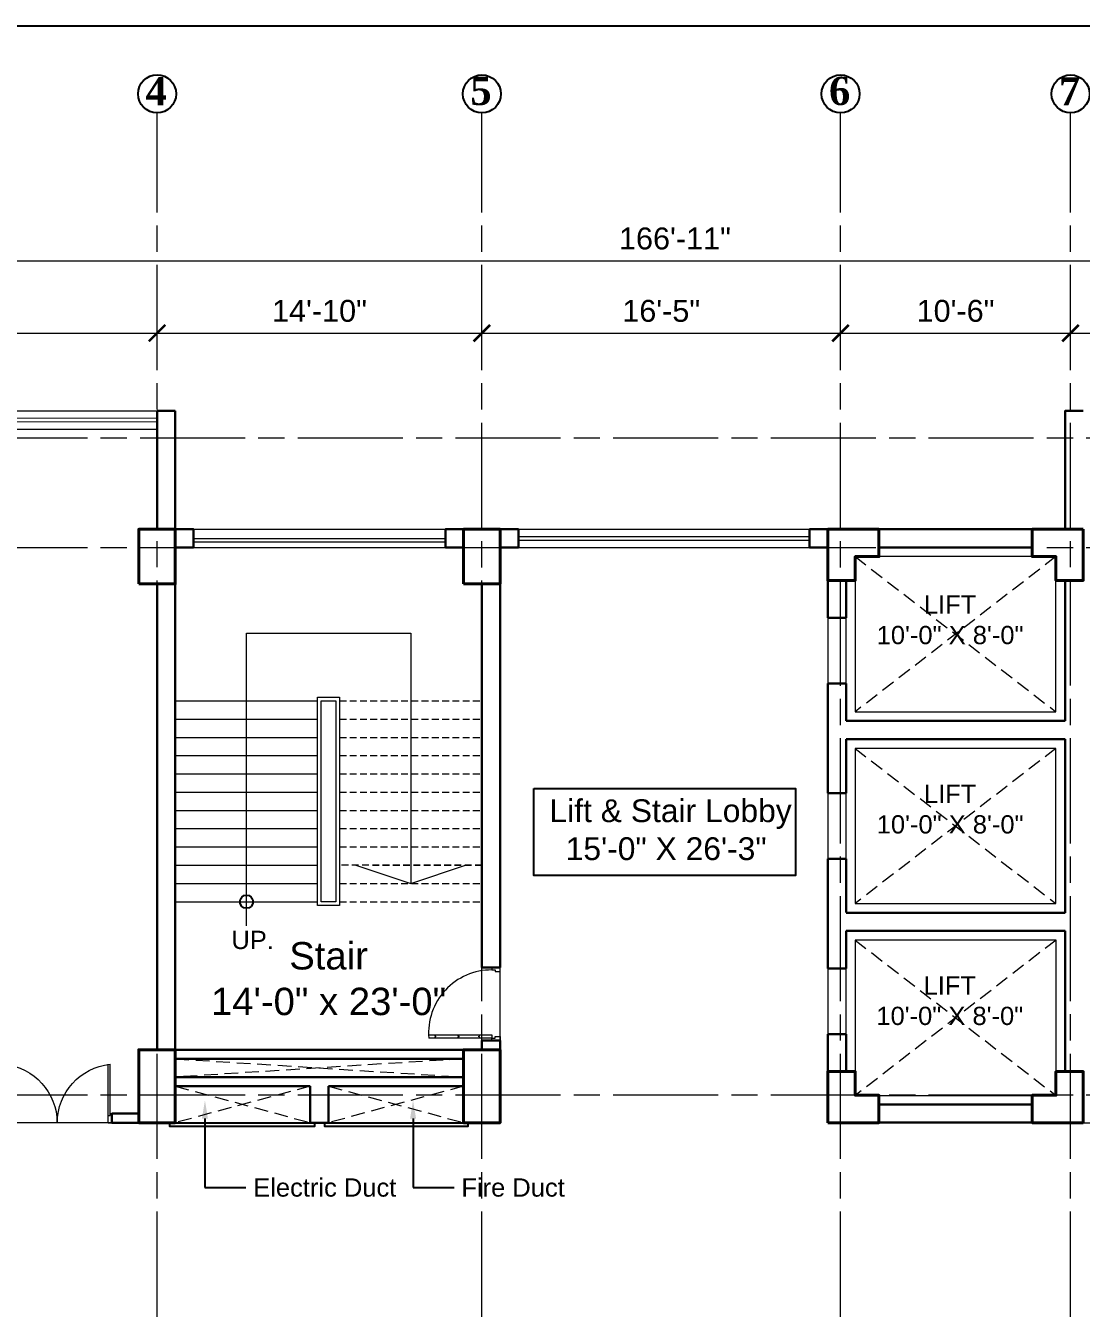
# Model space of a CAD drawing. Header units: inches. Extents: x -12 to 20935469, y -1604 to 24729220.
# Drawn here: x 20841043 to 20841622, y 24710768 to 24711474 of the extents above; entities that cross this region are included whole.
import ezdxf
from ezdxf import colors
from ezdxf.entities.mleader import LeaderData, LeaderLine
from ezdxf.math import Vec2, Vec3

# ---------------------------------------------------------------- set-up
doc = ezdxf.new("R2010")
doc.units = ezdxf.units.IN
doc.header["$LTSCALE"] = 0.03
doc.header["$MEASUREMENT"] = 0
doc.header["$PDMODE"] = 32
doc.header["$PDSIZE"] = 15
doc.linetypes.add('ACAD_ISO08W100', pattern=[36, 24, -3, 6, -3])
doc.linetypes.add('DASHED2', pattern=[0.375, 0.25, -0.125])
for name, color, linetype, lineweight in [('column', 1, 'Continuous', 40), ('Dim Line', 252, 'Continuous', 13), ('Door', 7, 'Continuous', 18), ('Dot', 253, 'Continuous', 0), ('Gas', 21, 'Continuous', 5), ('Grid Line', 252, 'Continuous', 18), ('Hatch', 253, 'Continuous', 15), ('Main Wall', 7, 'Continuous', 30), ('RAIL', 23, 'Continuous', 13), ('STAIR', 46, 'Continuous', 15), ('wind.', 150, 'Continuous', 20)]:
    doc.layers.add(name, color=color, linetype=linetype, lineweight=lineweight)
doc.layers.add('FUR', color=251, linetype='Continuous')
doc.layers.add('TEXT', color=7, linetype='Continuous')
doc.styles.add('2', font='swisscl.ttf')
doc.styles.add('RomanS', font='arial.ttf', dxfattribs={"height": 12})
doc.styles.get("Standard").update_dxf_attribs({"font": 'timesbd.ttf'})
doc.dimstyles.new('Aec_Arch_I', dxfattribs={"dimscale": 96, "dimtxt": 12, "dimasz": 0.09375, "dimexe": 0.125, "dimexo": 0.125, "dimgap": 0.0625, "dimtad": 1, "dimdec": 0, "dimzin": 3, "dimdsep": 46, "dimlunit": 4, "dimtxsty": 'RomanS', "dimblk1": 'ARCHTICK', "dimblk2": 'ARCHTICK', "dimsah": 1, "dimcen": 0.09375, "dimdle": 0.125, "dimadec": 0, "dimazin": 0, "dimtfac": 0.75, "dimtdec": 0, "dimtmove": 2, "dimatfit": 3, "dimldrblk": 'ARCHTICK', "dimfxl": 1, "dimfrac": 1, "dimtolj": 1, "dimtzin": 0, "dimarcsym": 0})

# ---------------------------------------------------------------- blocks, each defined once
blk = doc.blocks.new('_ArchTick')
at = {"color": 0, "linetype": 'ByBlock', "lineweight": 35, "const_width": 0.15}
blk.add_lwpolyline([(-0.5, -0.5), (0.5, 0.5)], dxfattribs=at)
blk = doc.blocks.new('*D8')
at = {"layer": 'Defpoints', "color": 0, "transparency": 16777216}
for p in [(20831396.27940053, 24724578.16655627), (20831666.2795913, 24724578.16655627), (20831666.2795913, 24724578.16655627)]:
    blk.add_point(p, dxfattribs=at)
at = {"layer": 'Dim Line', "color": 0, "lineweight": -2, "transparency": 16777216}
blk.add_line((20831384.27940053, 24724578.16655627), (20831678.2795913, 24724578.16655627), dxfattribs=at)
at = {"layer": 'Dim Line', "color": 0, "lineweight": -2, "transparency": 16777216, "xscale": 9, "yscale": 9, "zscale": 9, "rotation": 180}
blk.add_blockref('_ArchTick', (20831396.27940053, 24724578.16655627), dxfattribs=at)
at = {"layer": 'Dim Line', "color": 0, "lineweight": -2, "transparency": 16777216, "xscale": 9, "yscale": 9, "zscale": 9}
blk.add_blockref('_ArchTick', (20831666.2795913, 24724578.16655627), dxfattribs=at)
at = {"layer": 'Dim Line', "color": 0, "transparency": 16777216, "insert": (20831531.27949591, 24724590.29343212), "char_height": 12, "attachment_point": 5, "style": 'RomanS'}
blk.add_mtext('\\A1;22\'-6"', dxfattribs=at)
blk = doc.blocks.new('*D9')
at = {"layer": 'Defpoints', "color": 0, "transparency": 16777216}
for p in [(20831666.2795913, 24724578.16655627), (20831844.25000967, 24724578.16655627), (20831844.25000967, 24724578.16655627)]:
    blk.add_point(p, dxfattribs=at)
at = {"layer": 'Dim Line', "color": 0, "lineweight": -2, "transparency": 16777216}
blk.add_line((20831654.2795913, 24724578.16655627), (20831856.25000967, 24724578.16655627), dxfattribs=at)
at = {"layer": 'Dim Line', "color": 0, "lineweight": -2, "transparency": 16777216, "xscale": 9, "yscale": 9, "zscale": 9, "rotation": 180}
blk.add_blockref('_ArchTick', (20831666.2795913, 24724578.16655627), dxfattribs=at)
at = {"layer": 'Dim Line', "color": 0, "lineweight": -2, "transparency": 16777216, "xscale": 9, "yscale": 9, "zscale": 9}
blk.add_blockref('_ArchTick', (20831844.25000967, 24724578.16655627), dxfattribs=at)
at = {"layer": 'Dim Line', "color": 0, "transparency": 16777216, "insert": (20831755.26480048, 24724590.29343212), "char_height": 12, "attachment_point": 5, "style": 'RomanS'}
blk.add_mtext('\\A1;14\'-10"', dxfattribs=at)
blk = doc.blocks.new('*D21')
at = {"layer": 'Defpoints', "color": 0, "transparency": 16777216}
for p in [(20831844.25000967, 24724578.16655627), (20832040.77920983, 24724578.16655627), (20832040.77920983, 24724578.16655627)]:
    blk.add_point(p, dxfattribs=at)
at = {"layer": 'Dim Line', "color": 0, "lineweight": -2, "transparency": 16777216}
for p, q in [((20831832.25000967, 24724578.16655627), (20832052.77920983, 24724578.16655627)), ((20831844.25000967, 24724566.16655627), (20831844.25000967, 24724566.16655627)), ((20832040.77920983, 24724566.16655627), (20832040.77920983, 24724566.16655627))]:
    blk.add_line(p, q, dxfattribs=at)
at = {"layer": 'Dim Line', "color": 0, "lineweight": -2, "transparency": 16777216, "xscale": 9, "yscale": 9, "zscale": 9, "rotation": 180}
blk.add_blockref('_ArchTick', (20831844.25000967, 24724578.16655627), dxfattribs=at)
at = {"layer": 'Dim Line', "color": 0, "lineweight": -2, "transparency": 16777216, "xscale": 9, "yscale": 9, "zscale": 9}
blk.add_blockref('_ArchTick', (20832040.77920983, 24724578.16655627), dxfattribs=at)
at = {"layer": 'Dim Line', "color": 0, "transparency": 16777216, "insert": (20831942.51460975, 24724590.29343212), "char_height": 12, "attachment_point": 5, "style": 'RomanS'}
blk.add_mtext('\\A1;16\'-5"', dxfattribs=at)
blk = doc.blocks.new('*D22')
at = {"layer": 'Defpoints', "color": 0, "transparency": 16777216}
for p in [(20832040.77920983, 24724578.16655627), (20832166.78192559, 24724578.16655627), (20832166.78192559, 24724578.16655626)]:
    blk.add_point(p, dxfattribs=at)
at = {"layer": 'Dim Line', "color": 0, "lineweight": -2, "transparency": 16777216}
for p, q in [((20832028.77920983, 24724578.16655626), (20832178.78192559, 24724578.16655626)), ((20832040.77920983, 24724566.16655627), (20832040.77920983, 24724566.16655626)), ((20832166.78192559, 24724566.16655627), (20832166.78192559, 24724566.16655626))]:
    blk.add_line(p, q, dxfattribs=at)
at = {"layer": 'Dim Line', "color": 0, "lineweight": -2, "transparency": 16777216, "xscale": 9, "yscale": 9, "zscale": 9, "rotation": 180}
blk.add_blockref('_ArchTick', (20832040.77920983, 24724578.16655626), dxfattribs=at)
at = {"layer": 'Dim Line', "color": 0, "lineweight": -2, "transparency": 16777216, "xscale": 9, "yscale": 9, "zscale": 9}
blk.add_blockref('_ArchTick', (20832166.78192559, 24724578.16655626), dxfattribs=at)
at = {"layer": 'Dim Line', "color": 0, "transparency": 16777216, "insert": (20832103.78056771, 24724590.29343211), "char_height": 12, "attachment_point": 5, "style": 'RomanS'}
blk.add_mtext('\\A1;10\'-6"', dxfattribs=at)
blk = doc.blocks.new('*D23')
at = {"layer": 'Defpoints', "color": 0, "transparency": 16777216}
for p in [(20832166.78192559, 24724578.16655627), (20832473.78148643, 24724578.16655627), (20832473.78148643, 24724578.16655627)]:
    blk.add_point(p, dxfattribs=at)
at = {"layer": 'Dim Line', "color": 0, "lineweight": -2, "transparency": 16777216}
for p, q in [((20832154.78192559, 24724578.16655627), (20832485.78148643, 24724578.16655627)), ((20832166.78192559, 24724566.16655627), (20832166.78192559, 24724566.16655627)), ((20832473.78148643, 24724566.16655627), (20832473.78148643, 24724566.16655627))]:
    blk.add_line(p, q, dxfattribs=at)
at = {"layer": 'Dim Line', "color": 0, "lineweight": -2, "transparency": 16777216, "xscale": 9, "yscale": 9, "zscale": 9, "rotation": 180}
blk.add_blockref('_ArchTick', (20832166.78192559, 24724578.16655627), dxfattribs=at)
at = {"layer": 'Dim Line', "color": 0, "lineweight": -2, "transparency": 16777216, "xscale": 9, "yscale": 9, "zscale": 9}
blk.add_blockref('_ArchTick', (20832473.78148643, 24724578.16655627), dxfattribs=at)
at = {"layer": 'Dim Line', "color": 0, "transparency": 16777216, "insert": (20832320.28170601, 24724590.29343212), "char_height": 12, "attachment_point": 5, "style": 'RomanS'}
blk.add_mtext('\\A1;25\'-7"', dxfattribs=at)
blk = doc.blocks.new('*D13')
at = {"layer": 'Defpoints', "color": 0, "transparency": 16777216}
for p in [(20832951.75234396, 24724617.81282169), (20830948.30879143, 24724610.74819624), (20832951.75234396, 24724610.74819624)]:
    blk.add_point(p, dxfattribs=at)
at = {"layer": 'Dim Line', "color": 0, "lineweight": -2, "transparency": 16777216}
for p, q in [((20830948.30879143, 24724622.74819624), (20830948.30879143, 24724629.81282169)), ((20832951.75234396, 24724622.74819624), (20832951.75234396, 24724629.81282169)), ((20830936.30879143, 24724617.81282169), (20832963.75234396, 24724617.81282169))]:
    blk.add_line(p, q, dxfattribs=at)
at = {"layer": 'Dim Line', "color": 0, "lineweight": -2, "transparency": 16777216, "xscale": 9, "yscale": 9, "zscale": 9, "rotation": 180}
blk.add_blockref('_ArchTick', (20830948.30879143, 24724617.81282169), dxfattribs=at)
at = {"layer": 'Dim Line', "color": 0, "lineweight": -2, "transparency": 16777216, "xscale": 9, "yscale": 9, "zscale": 9}
blk.add_blockref('_ArchTick', (20832951.75234396, 24724617.81282169), dxfattribs=at)
at = {"layer": 'Dim Line', "color": 0, "transparency": 16777216, "insert": (20831950.03056769, 24724629.93969755), "char_height": 12, "attachment_point": 5, "style": 'RomanS'}
blk.add_mtext('\\A1;166\'-11"', dxfattribs=at)
blk = doc.blocks.new('A$C36295410')
at = {"layer": 'Door'}
for p, q in [((0.9999989662828739, 3.999999464715074), (0.9999989662828739, 31.99999946471507)), ((1.999998966282874, -5.352849257178605e-07), (1.999998966282874, 31.98213662398211)), ((57.99999896628287, -5.352849257178605e-07), (57.99999896628287, 31.98213662398211)), ((58.99999896628287, 3.999999464715074), (58.99999896628287, 31.99999946471507)), ((0.9999989662828739, 4.999999464715074), (-1.033717126119882e-06, 4.999999464715074)), ((1.999998966282874, 3.999999464715074), (0.9999989662824191, 3.999999464715074)), ((57.99999896628287, 3.999999464715074), (58.99999896628287, 3.999999464715074)), ((58.99999896628287, 4.999999464715074), (59.99999896628287, 4.999999464715074)), ((1.999998966282874, -5.352849257178605e-07), (-1.033717126119882e-06, -5.352849257178605e-07)), ((57.99999896628287, -5.352849257178605e-07), (59.99999896628287, -5.352849257178605e-07))]:
    blk.add_line(p, q, dxfattribs=at)
for centre, radius, start, end in [((-2.525154211056361, -0.3352956022481521), 32.52688137512273, 0.590629401232551, 83.77825723032326), ((62.52515214360983, -0.3352956022372382), 32.52688137511065, 96.22174276965781, 179.4093705987648)]:
    blk.add_arc(centre, radius, start, end, dxfattribs=at)
blk = doc.blocks.new('Door_45')
at = {"layer": 'Door'}
for p, q in [((1.499446089358273, 4.966720660065755), (1.499446089358273, 43.96672066006575)), ((1.499446089358273, 40.02726910408236), (2.249446089358273, 40.02726910408236)), ((2.249446089358273, 40.02726910408236), (2.249446089358273, 39.52726910408236)), ((2.749446089591103, 39.52726910408236), (2.749446089591103, 40.02726910408236)), ((2.749446089591103, 40.02726910408236), (3.499446089358273, 40.02726910408236)), ((3.499446089358273, 44.03189280286006), (3.499446089358273, 4.966720660065755)), ((2.249446089358273, 39.52726910408236), (2.749446089591103, 39.52726910408236)), ((1.499446089358273, 25.76575365659081), (2.249446089358273, 25.76575365659081)), ((2.249446089358273, 25.76575365659081), (2.249446089358273, 25.26575365659081)), ((2.249446089358273, 25.26575365659081), (2.749446089591103, 25.26575365659081)), ((2.749446089591103, 25.76575365659081), (3.499446089358273, 25.76575365659081)), ((2.749446089591103, 25.26575365659081), (2.749446089591103, 25.76575365659081)), ((1.499446089358273, 12.56961937076411), (2.249446089358273, 12.56961937076411)), ((2.249446089358273, 12.56961937076411), (2.249446089358273, 13.06961937076411)), ((2.249446089358273, 13.06961937076411), (2.749446089591103, 13.06961937076411)), ((2.749446089591103, 13.06961937076411), (2.749446089591103, 12.56961937076411)), ((2.749446089591103, 12.56961937076411), (3.499446089358273, 12.56961937076411)), ((-0.0005539106417273842, -0.03327933993424503), (-0.0005539106417273842, 4.966720660065755)), ((-0.0005539106417273842, 4.966720660065755), (1.499446089358273, 4.966720660065755)), ((3.499446089358273, 4.966720660065755), (1.499446089358273, 4.966720660065755)), ((1.499446089358273, 4.966720660065755), (1.499446089358273, 2.966720660065755)), ((1.499446089358273, 2.966720660065755), (2.499446089358273, 2.966720660065755)), ((2.499446089358273, 2.966720660065755), (2.499446089358273, -0.03327933993424503)), ((42.5, 3), (42.5, -0.03327933993424503)), ((43.5, 3), (42.5, 3)), ((45.00000000023283, 5), (43.5, 5)), ((43.5, 5), (43.5, 3)), ((45.00000000023283, -0.03327933993424503), (45.00000000023283, 5)), ((2.499446089358273, -0.03327933993424503), (-0.0005539106417273842, -0.03327933993424503)), ((42.5, -0.03327933993424503), (45.00000000023283, -0.03327933993424503))]:
    blk.add_line(p, q, dxfattribs=at)
blk.add_arc((4.660651951731928, 5.255392092920653), 38.84018771759182, 359.6232511897165, 94.66847186469465, dxfattribs=at)
blk = doc.blocks.new('fff')
at = {"layer": 'Grid Line', "color": 252, "linetype": 'ACAD_ISO08W100', "lineweight": 9, "ltscale": 80, "true_color": 0x939598}
for p, q in [((20831666.2795913, 24723521.12176201), (20831666.2795913, 24724698.80145396)), ((20831844.25000966, 24723521.10155122), (20831844.25000967, 24724698.78124316)), ((20832040.77920982, 24723521.10155122), (20832040.77920983, 24724698.78124316)), ((20832166.78192559, 24723521.10975568), (20832166.78192559, 24724698.78944763)), ((20833096.94929376, 24724520.60832043), (20830726.1474328, 24724520.60832043)), ((20833096.94929376, 24724460.61652489), (20830726.1474328, 24724460.61652489)), ((20833096.94929376, 24724160.74613542), (20830726.1474328, 24724160.74613542))]:
    blk.add_line(p, q, dxfattribs=at)
at = {"layer": 'Dim Line'}
for base, p1, p2, picture, middle in [((20832951.75234396, 24724617.81282169), (20830948.30879143, 24724610.74819624), (20832951.75234396, 24724610.74819624), '*D13', (20831950.03056769, 24724629.93969755)), ((20831666.2795913, 24724578.16655627), (20831396.27940053, 24724578.16655627), (20831666.2795913, 24724578.16655627), '*D8', (20831531.27949591, 24724590.29343212)), ((20831844.25000967, 24724578.16655627), (20831666.2795913, 24724578.16655627), (20831844.25000967, 24724578.16655627), '*D9', (20831755.26480048, 24724590.29343212)), ((20832040.77920983, 24724578.16655627), (20831844.25000967, 24724578.16655627), (20832040.77920983, 24724578.16655627), '*D21', (20831942.51460975, 24724590.29343212)), ((20832166.78192559, 24724578.16655626), (20832040.77920983, 24724578.16655627), (20832166.78192559, 24724578.16655627), '*D22', (20832103.78056771, 24724590.29343211)), ((20832473.78148643, 24724578.16655627), (20832166.78192559, 24724578.16655627), (20832473.78148643, 24724578.16655627), '*D23', (20832320.28170601, 24724590.29343212))]:
    dim = blk.add_linear_dim(base=base, p1=p1, p2=p2, dimstyle='Aec_Arch_I', dxfattribs=at)
    dim.commit()
    dim.dimension.update_dxf_attribs({"geometry": picture, "text_midpoint": middle})

msp = doc.modelspace()

# ---------------------------------------------------------------- linework, layer by layer
for points in [[(20841321.52078094, 24711056.06960138), (20841464.85875916, 24711056.06960138), (20841464.85875916, 24711008.46375977), (20841321.52078094, 24711008.46375977)], [(20841122.0428554, 24710873.0045931), (20841201.33310296, 24710873.0045931), (20841201.33310296, 24710871.00457268), (20841122.0428554, 24710871.00457268)], [(20841207.11109815, 24710873.0045931), (20841285.34240658, 24710873.0045931), (20841285.34240658, 24710871.00457268), (20841207.11109815, 24710871.00457268)]]:
    msp.add_lwpolyline(points, close=True)
msp.add_circle((20841164.10490313, 24710994.04585033), 3.60517880693078)
at = {"layer": 'column', "lineweight": 40, "ltscale": 20}
for points in [[(20841105.11931248, 24711168.05785696), (20841125.11931248, 24711168.05785696), (20841125.11931248, 24711198.05785695), (20841105.11931248, 24711198.05785695)], [(20841283.0901124, 24711168.04585034), (20841303.0901124, 24711168.04585034), (20841303.0901124, 24711198.04585034), (20841283.0901124, 24711198.04585034)], [(20841105.11931249, 24710873.0045931), (20841125.11931249, 24710873.0045931), (20841125.11990904, 24710913.00459308), (20841105.11990904, 24710913.00459308)], [(20841283.09022322, 24710873.0045739), (20841303.09022322, 24710873.0045739), (20841303.09013767, 24710913.00457389), (20841283.09013767, 24710913.00457389)]]:
    msp.add_lwpolyline(points, close=True, dxfattribs=at)
for points in [[(20841482.64014072, 24711198.04585035), (20841510.64014068, 24711198.04585034), (20841510.64014067, 24711183.04585034), (20841497.64014067, 24711183.04585034), (20841497.64014066, 24711170.04585034), (20841482.64014072, 24711170.04585034), (20841482.64014072, 24711198.04585034)], [(20841622.64014067, 24711198.04585035), (20841594.64014072, 24711198.04585034), (20841594.64014072, 24711183.04585034), (20841607.64014073, 24711183.04585034), (20841607.64014073, 24711170.04585034), (20841622.64014068, 24711170.04585034), (20841622.64014067, 24711198.04585034)], [(20841482.64014066, 24710873.0045739), (20841510.64014062, 24710873.0045739), (20841510.64014061, 24710888.0045739), (20841497.6401406, 24710888.0045739), (20841497.6401406, 24710901.00457391), (20841482.64014065, 24710901.0045739), (20841482.64014066, 24710873.0045739)], [(20841622.64014066, 24710873.0045739), (20841594.64014071, 24710873.0045739), (20841594.64014072, 24710888.0045739), (20841607.64014072, 24710888.0045739), (20841607.64014072, 24710901.00457391), (20841622.64014067, 24710901.0045739), (20841622.64014066, 24710873.0045739)]]:
    msp.add_lwpolyline(points, dxfattribs=at)
at = {"layer": 'Defpoints'}
msp.add_lwpolyline([(20840142.61561531, 24711473.75343435), (20842581.4822092, 24711473.75343435), (20842581.4822092, 24710015.22406803), (20840142.61561531, 24710015.22406803)], close=True, dxfattribs=at)
at = {"layer": 'Dot', "linetype": 'DASHED2', "lineweight": 0, "ltscale": 1000}
for p, q in [((20841125.11990904, 24710908.00459308), (20841283.09016975, 24710898.00459308)), ((20841283.09014836, 24710908.00459308), (20841125.11990904, 24710898.00459308)), ((20841199.10536441, 24710893.00459308), (20841125.11931249, 24710873.0045931)), ((20841125.11990904, 24710893.00459308), (20841199.10536441, 24710873.0045931)), ((20841209.10536441, 24710893.00459308), (20841283.09022322, 24710873.0045739)), ((20841283.09018045, 24710893.00457389), (20841209.10536441, 24710873.0045931))]:
    msp.add_line(p, q, dxfattribs=at)
for points in [[(20841497.58325112, 24711183.03384371), (20841607.64014747, 24711098.0346299), (20841607.64014747, 24711183.03384371), (20841497.58325112, 24711098.0346299)], [(20841497.5832511, 24711078.03462991), (20841607.64014745, 24710993.0354161), (20841607.64014745, 24711078.03462991), (20841497.5832511, 24710993.0354161)], [(20841497.64072093, 24710973.03379042), (20841607.69719141, 24710887.86295675), (20841607.69719141, 24710973.03704179), (20841497.64356161, 24710887.86295675)]]:
    msp.add_lwpolyline(points, dxfattribs=at)
at = {"layer": 'Gas', "color": 0, "lineweight": 5}
for points in [[(20841497.58325112, 24711098.0346299), (20841607.64014747, 24711098.0346299), (20841607.64014747, 24711183.03384371), (20841497.58325112, 24711183.03384371)], [(20841215.09011231, 24710992.04585033), (20841203.09011231, 24710992.04585033), (20841203.09011231, 24711106.04585033), (20841215.09011231, 24711106.04585033)], [(20841213.09011231, 24710994.04585033), (20841205.09011231, 24710994.04585033), (20841205.09011231, 24711104.04585033), (20841213.09011231, 24711104.04585033)], [(20841497.5832511, 24710993.0354161), (20841607.64014745, 24710993.0354161), (20841607.64014745, 24711078.03462991), (20841497.5832511, 24711078.03462991)], [(20841497.64356161, 24710887.86295675), (20841607.70045796, 24710887.86295675), (20841607.69719141, 24710973.03704179), (20841497.64029516, 24710973.03379041)]]:
    msp.add_lwpolyline(points, close=True, dxfattribs=at)
at = {"layer": 'Gas', "color": 0, "lineweight": 35}
msp.add_lwpolyline([(20841482.64014744, 24710873.01724208), (20841482.64014744, 24710873.01577202)], dxfattribs=at)
at = {"layer": 'Hatch', "lineweight": 0}
msp.add_lwpolyline([(20840481.14104126, 24710873.16175239), (20841303.09022288, 24710873.1635102), (20841303.09022288, 24711188.04585007), (20841482.64014072, 24711187.87496309), (20841482.64014744, 24710873.01724208), (20842316.64196941, 24710872.9789046), (20842316.64196941, 24710753.0017972), (20842212.64237089, 24710752.99607684), (20841937.64286323, 24710752.99607684), (20841622.64014745, 24710752.85510959), (20841622.64014745, 24710611.85411261), (20841303.09022322, 24710611.85411261), (20841303.09022322, 24710752.99607711), (20840481.14104126, 24710752.82172609)], close=True, dxfattribs=at)
at = {"layer": 'Main Wall', "lineweight": 30}
for p, q in [((20841115.11931248, 24711262.87496302), (20841125.11931248, 24711262.87496295)), ((20841115.11931248, 24711198.05785695), (20841115.11931248, 24711262.87496301)), ((20841125.11931248, 24711198.04585034), (20841125.11931248, 24711262.87496295)), ((20841115.11931248, 24711216.89040634), (20841115.13233682, 24711216.89040764)), ((20841115.11931248, 24711210.89040631), (20841115.13293632, 24711210.89040767)), ((20841510.64014746, 24711198.03384372), (20841612.64014745, 24711198.03384373)), ((20841125.11990904, 24710913.00459308), (20841125.11931249, 24711188.04585034)), ((20841510.64014745, 24711188.03384381), (20841594.64014072, 24711188.03384375)), ((20841115.11931248, 24710913.00459308), (20841115.11931248, 24711168.05785696)), ((20841293.08986073, 24711168.04585034), (20841293.090179, 24710958.00506626)), ((20841303.0901124, 24711168.04585034), (20841303.08974819, 24710958.00506626)), ((20841482.64014071, 24711149.54624342), (20841492.64014072, 24711149.54624342)), ((20841482.64014071, 24711113.54624342), (20841492.64014071, 24711113.54624342)), ((20841492.64014748, 24711093.0346299), (20841612.64014745, 24711093.03462991)), ((20841492.64014748, 24711083.0346299), (20841612.64014745, 24711083.03462991)), ((20841482.6401407, 24711053.5470296), (20841492.64014069, 24711053.5470296)), ((20841492.64014069, 24711017.5470296), (20841482.6401407, 24711017.5470296)), ((20841492.64014746, 24710988.0354161), (20841612.64014745, 24710988.0354161)), ((20841492.64014746, 24710978.0354161), (20841612.64014745, 24710978.0354161)), ((20841303.08974819, 24710958.00506626), (20841293.090179, 24710958.00506626)), ((20841492.64014068, 24710957.5259983), (20841482.64014069, 24710957.5259983)), ((20841293.09021638, 24710918.00457389), (20841293.09022322, 24710913.00457389)), ((20841303.08973085, 24710918.00457389), (20841293.09021638, 24710918.00457389)), ((20841303.08973085, 24710918.00457389), (20841303.08973085, 24710913.00457389)), ((20841492.64014067, 24710921.5259983), (20841482.64014069, 24710921.5259983)), ((20841283.09081977, 24710913.00459308), (20841125.11990904, 24710913.00459308)), ((20841283.09081977, 24710908.00459308), (20841125.11990904, 24710908.00459308)), ((20841283.09081977, 24710898.00459308), (20841125.11990904, 24710898.00459308)), ((20841199.10536441, 24710893.00459308), (20841125.11990904, 24710893.00459308)), ((20841199.10536441, 24710893.00459308), (20841199.10536441, 24710873.0045931)), ((20841283.09081977, 24710893.00459308), (20841209.10536441, 24710893.00459308)), ((20841209.10536441, 24710893.00459308), (20841209.10536441, 24710873.0045931)), ((20841090.4063466, 24710873.02776978), (20841090.40634764, 24710878.02776924)), ((20841090.40634764, 24710878.02776924), (20841105.1401474, 24710878.02777944)), ((20841090.40634764, 24710873.02776924), (20841105.11931285, 24710873.02868759)), ((20841199.10536441, 24710873.0045931), (20841209.10536441, 24710873.0045931)), ((20841482.64014744, 24710873.0080886), (20841594.64014745, 24710873.03546728)), ((20841510.64272024, 24710873.03546728), (20841594.64014745, 24710873.03546728))]:
    msp.add_line(p, q, dxfattribs=at)
for points in [[(20841612.64014745, 24711198.04585006), (20841612.64014745, 24711262.87496309), (20841622.64014745, 24711262.87496309)], [(20841125.11673629, 24711198.04585007), (20841135.11673629, 24711198.04585007), (20841135.11673629, 24711188.04585007), (20841125.11673629, 24711188.0475676)], [(20841283.0875362, 24711198.04585007), (20841273.0875362, 24711198.04585007), (20841273.0875362, 24711188.04585007), (20841283.0875362, 24711188.04585007)], [(20841303.0875362, 24711198.04585007), (20841313.0875362, 24711198.04585007), (20841313.0875362, 24711188.04585007), (20841303.0875362, 24711188.04585007)], [(20841482.6167364, 24711198.04585007), (20841472.6167364, 24711198.04585007), (20841472.6167364, 24711188.04585008), (20841482.61673639, 24711188.04585008)], [(20841482.64014072, 24711170.04585033), (20841482.64014071, 24711149.54624342)], [(20841492.64014073, 24711170.04585033), (20841492.64014072, 24711149.54624342)], [(20841612.64014745, 24711093.03462991), (20841612.64014745, 24711170.04585034)], [(20841482.64014071, 24711113.54624342), (20841482.6401407, 24711053.5470296)], [(20841492.64014071, 24711113.54624342), (20841492.6401407, 24711093.0466365)], [(20841492.6401407, 24711083.0466365), (20841492.64014069, 24711053.5470296)], [(20841612.64014745, 24710988.0354161), (20841612.64014745, 24711083.03462991)], [(20841482.6401407, 24711017.5470296), (20841482.64014069, 24710957.5259983)], [(20841492.64014069, 24711017.5470296), (20841492.64014068, 24710988.0474227)], [(20841492.64014068, 24710978.0474227), (20841492.64014068, 24710957.5259983)], [(20841612.64014745, 24710901.00457391), (20841612.64014745, 24710978.0354161)], [(20841482.64014069, 24710921.5259983), (20841482.64014069, 24710901.00457385), (20841482.64014069, 24710901.00457385)], [(20841492.64014067, 24710921.5259983), (20841492.64014067, 24710901.0045739)], [(20841510.64014061, 24710883.03568773), (20841594.64014071, 24710883.03671684)]]:
    msp.add_lwpolyline(points, dxfattribs=at)
at = {"layer": 'Main Wall', "lineweight": 13}
for points in [[(20841482.64014069, 24711113.54624342), (20841492.64014068, 24711113.54624342), (20841492.64014068, 24711149.54624342), (20841482.64014069, 24711149.54624342)], [(20841482.6401407, 24711017.5470296), (20841492.64014069, 24711017.5470296), (20841492.64014069, 24711053.5470296), (20841482.6401407, 24711053.5470296)], [(20841482.64014069, 24710921.5259983), (20841492.64014068, 24710921.5259983), (20841492.64014068, 24710957.5259983), (20841482.64014069, 24710957.5259983)]]:
    msp.add_lwpolyline(points, close=True, dxfattribs=at)
at = {"layer": 'RAIL', "lineweight": 9}
for p, q in [((20841164.10490313, 24710980.88343208), (20841164.10490313, 24711141.04585033)), ((20841164.10490313, 24711141.04585033), (20841254.09011231, 24711141.04585033)), ((20841254.09011231, 24711141.04585033), (20841254.09011231, 24711004.04585033)), ((20841224.09011231, 24711014.04585033), (20841254.09011231, 24711004.04585033)), ((20841254.09011231, 24711004.04585033), (20841284.09011231, 24711014.04585033))]:
    msp.add_line(p, q, dxfattribs=at)
at = {"layer": 'STAIR', "color": 32, "lineweight": 5}
for p, q in [((20841125.11969396, 24711104.04585034), (20841203.09011231, 24711104.04585033)), ((20841125.11969396, 24711094.04585034), (20841203.09011231, 24711094.04585033)), ((20841125.11969396, 24711084.04585034), (20841203.09011231, 24711084.04585033)), ((20841125.11969396, 24711074.04585034), (20841203.09011231, 24711074.04585033)), ((20841125.11969396, 24711064.04585033), (20841203.09011231, 24711064.04585033)), ((20841125.11969396, 24711054.04585034), (20841203.09011231, 24711054.04585033)), ((20841125.11969396, 24711044.04585034), (20841203.09011231, 24711044.04585033)), ((20841125.11969396, 24711034.04585034), (20841203.09011231, 24711034.04585033)), ((20841125.11969396, 24711024.04585034), (20841203.09011231, 24711024.04585033)), ((20841125.11969396, 24711014.04585034), (20841203.09011231, 24711014.04585033)), ((20841125.11969396, 24711004.04585033), (20841203.09011231, 24711004.04585033)), ((20841125.11969396, 24710994.04585034), (20841203.09011231, 24710994.04585033))]:
    msp.add_line(p, q, dxfattribs=at)
at = {"layer": 'STAIR', "color": 32, "linetype": 'DASHED2', "lineweight": 5, "ltscale": 500}
for p, q in [((20841215.09011231, 24711104.04585033), (20841293.09011231, 24711104.04585033)), ((20841215.09011231, 24711094.04585033), (20841293.09011231, 24711094.04585033)), ((20841215.09011231, 24711084.04585033), (20841293.09011231, 24711084.04585033)), ((20841215.09011231, 24711074.04585033), (20841293.09011231, 24711074.04585033)), ((20841215.09011231, 24711064.04585033), (20841293.09011231, 24711064.04585033)), ((20841215.09011231, 24711054.04585033), (20841293.09011231, 24711054.04585033)), ((20841215.09011231, 24711044.04585033), (20841293.09011231, 24711044.04585033)), ((20841215.09011231, 24711034.04585033), (20841293.09011231, 24711034.04585033)), ((20841215.09011231, 24711024.04585033), (20841293.09011231, 24711024.04585033)), ((20841293.09011231, 24711014.04585033), (20841215.09011231, 24711014.04585033)), ((20841233.09011231, 24711014.04585033), (20841293.09011231, 24711014.04585033)), ((20841215.09011231, 24711004.04585033), (20841293.09011231, 24711004.04585033)), ((20841215.09011231, 24710994.04585033), (20841293.09011231, 24710994.04585033))]:
    msp.add_line(p, q, dxfattribs=at)
at = {"layer": 'TEXT'}
for centre in [(20841115.14052215, 24711436.47726415), (20841293.11094052, 24711436.45705336), (20841489.64014069, 24711436.45705336), (20841615.64285645, 24711436.46525782)]:
    msp.add_circle(centre, 10.41737199201306, dxfattribs=at)
at = {"layer": 'wind.', "lineweight": 5}
for p, q in [((20840870.11692706, 24711262.87667412), (20841115.11673629, 24711262.87496309)), ((20840870.11863809, 24711252.8766744), (20841115.11673629, 24711252.87496308)), ((20841135.11673629, 24711198.04585008), (20841273.0875362, 24711198.04585008)), ((20841135.11673629, 24711193.04585008), (20841273.0875362, 24711193.04585007)), ((20841313.0875362, 24711198.04585007), (20841472.6167364, 24711198.04585008)), ((20841313.0875362, 24711194.04585007), (20841472.6167364, 24711194.04585008)), ((20841313.0875362, 24711192.04585007), (20841472.6167364, 24711192.04585008)), ((20841135.11673629, 24711191.04585008), (20841273.0875362, 24711191.04585007)), ((20841135.11673629, 24711188.04585008), (20841273.0875362, 24711188.04585007)), ((20841313.0875362, 24711188.04585008), (20841482.61673639, 24711188.04585008))]:
    msp.add_line(p, q, dxfattribs=at)
at = {"layer": 'wind.'}
for p, q in [((20840870.11760869, 24711258.89295971), (20841115.11423966, 24711258.97312196)), ((20840870.11795089, 24711256.89295972), (20841115.11489405, 24711256.97312206))]:
    msp.add_line(p, q, dxfattribs=at)

# ---------------------------------------------------------------- block references
at = {"layer": 'Door', "color": 250, "ltscale": 20, "xscale": 0.8888888888759539, "yscale": 0.8888888888759539, "zscale": 0.8888888888759539, "rotation": 90.00000000000001}
msp.add_blockref('Door_45', (20841303.06014922, 24710918.00506626), dxfattribs=at)
at = {"layer": 'FUR', "xscale": -1}
msp.add_blockref('A$C36295410', (20841090.4063466, 24710873.02776978), dxfattribs=at)
at = {"layer": 'wind.', "lineweight": 5}
msp.add_blockref('fff', (9448.860937640071, -13272.74156180397), dxfattribs=at)

# ---------------------------------------------------------------- texts
at = {"layer": 'TEXT', "char_height": 15.435, "width": 227.4580850503149, "attachment_point": 8, "rotation": 1.109146314285407e-09}
for s, insert in [('\\A1;4', (20841114.62487954, 24711430.17964117)), ('\\A1;5', (20841292.59529791, 24711430.15943038)), ('\\A1;6', (20841489.12449807, 24711430.15943038)), ('\\A1;7', (20841615.12721383, 24711430.16763484))]:
    msp.add_mtext(s, dxfattribs=dict(at, insert=insert))
at = {"layer": 'TEXT', "color": 30, "lineweight": 5, "ltscale": 20, "attachment_point": 2, "style": '2'}
for s, width, gutter_width, insert, char_height in [('\\pxsm1;{\\fArial|b0|i0|c0|p34;\\C0;LIFT\\P10\'-0" X 8\'-0" }', 235.5919496061969, 0.7495764341443792, (20841549.66759584, 24711161.75847965), 10), ('\\pxsm1;{\\fArial|b0|i0|c0|p34;\\C0;LIFT\\P10\'-0" X 8\'-0" }', 235.5919496061969, 0.7495764341443792, (20841549.69639027, 24711058.07058294), 10), ('\\pxsm1,qc;{\\fArial|b0|i0|c0|p34;\\C0; Lift & Stair Lobby\\P15\'-0" X 26\'-3" }', 179.5755006390381, 0.7495764341443792, (20841394.08212444, 24711050.11563053), 12.47575959581606), ('{\\fArial|b0|i0|c0|p34;\\C0;UP.}', 104.7596838313621, 0.5, (20841167.50906166, 24710978.11305618), 10), ('\\pxsm1;{\\fArial|b0|i0|c0|p34;\\C0;Stair\\P14\'-0" x 23\'-0"  }', 191.6301184963236, 0.2817773027333734, (20841209.11768483, 24710971.93127438), 15), ('\\pxsm1;{\\fArial|b0|i0|c0|p34;\\C0;LIFT\\P10\'-0" X 8\'-0" }', 235.5919496061969, 0.7495764341443792, (20841549.49441753, 24710953.18310758), 10)]:
    msp.add_mtext_dynamic_manual_height_columns(s, width=width, gutter_width=gutter_width, heights=[0], dxfattribs=dict(at, insert=insert, char_height=char_height))

# ---------------------------------------------------------------- leaders
at = {"layer": 'TEXT', "lineweight": 5, "ltscale": 20}
ml = msp.add_multileader_mtext('Standard', dxfattribs=at)
ml.set_content('{\\fArial|b0|i0|c0|p34; Electric Duct}', color=256)
ml.set_leader_properties()
ml.build(insert=Vec2(0, 0))
ml.multileader.update_dxf_attribs({"text_right_attachment_type": 6, "dogleg_length": 0.36, "arrow_head_size": 10})
ctx = ml.context
ctx.base_point, ctx.char_height, ctx.arrow_head_size, ctx.landing_gap_size, ctx.plane_origin = Vec3(20841163.84944644, 24710837.44365421), 10, 10, 0.09, Vec3(20841141.35588288, 24710885.2972019)
ctx.right_attachment = 6
notes = []
notes.append((ctx, [(0, (1, 1, 0), (20841141.35588288, 24710837.44365421), (1, 0), 22.49356356322765, [(0, [(20841141.35588288, 24710885.2972019)], 0, [])])]))
ctx.mtext.insert, ctx.mtext.width, ctx.mtext.defined_height, ctx.mtext.flow_direction = Vec3(20841163.93944644, 24710842.5255096), 232.7041350195991, 29.77794681083734, 5
ml = msp.add_multileader_mtext('Standard', dxfattribs=at)
ml.set_content('{\\fArial|b0|i0|c0|p34; Fire Duct}', color=256)
ml.set_leader_properties()
ml.build(insert=Vec2(0, 0))
ml.multileader.update_dxf_attribs({"text_right_attachment_type": 6, "dogleg_length": 0.36, "arrow_head_size": 10})
ctx = ml.context
ctx.base_point, ctx.char_height, ctx.arrow_head_size, ctx.landing_gap_size, ctx.plane_origin = Vec3(20841277.89253071, 24710837.44365421), 10, 10, 0.09, Vec3(20841255.39896714, 24710885.2972019)
ctx.right_attachment = 6
notes.append((ctx, [(0, (1, 1, 0), (20841255.39896714, 24710837.44365421), (1, 0), 22.49356356322765, [(0, [(20841255.39896714, 24710885.2972019)], 0, [])])]))
ctx.mtext.insert, ctx.mtext.width, ctx.mtext.defined_height, ctx.mtext.flow_direction = Vec3(20841277.98253071, 24710842.5255096), 232.7041350195991, 29.77794681083734, 5
for ctx, leaders in notes:
    for number, flags, end, landing, length, lines in leaders:
        leader = LeaderData()
        leader.index, (leader.has_last_leader_line, leader.has_dogleg_vector, leader.attachment_direction) = number, flags
        leader.last_leader_point, leader.dogleg_vector, leader.dogleg_length = Vec3(end), Vec3(landing), length
        for number, points, colour, breaks in lines:
            line = LeaderLine()
            line.index, line.vertices, line.color, line.breaks = number, Vec3.list(points), colors.encode_raw_color(colour), breaks
            leader.lines.append(line)
        ctx.leaders.append(leader)

doc.saveas('drawing.dxf')
